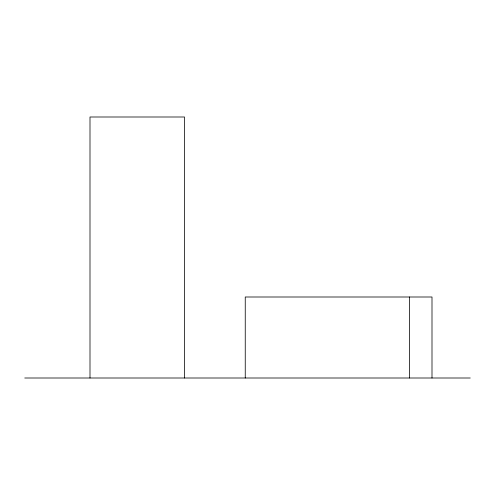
<?xml version="1.0" encoding="UTF-8"?>
<svg xmlns="http://www.w3.org/2000/svg" width="495" height="495" viewBox="0 0 495 495"><rect width="100%" height="100%" fill="white"/><g stroke="black" fill="none" stroke-linecap="round" stroke-linejoin="round"><path stroke-width="0.74" d="M24.75 378.001L470.25 378.001M431.999 378.001L431.999 297L245.248 297L245.248 378.001M409.501 297L409.501 378.001M184.499 378.001L184.499 116.999L89.997 116.999L89.997 378.001"/></g></svg>
